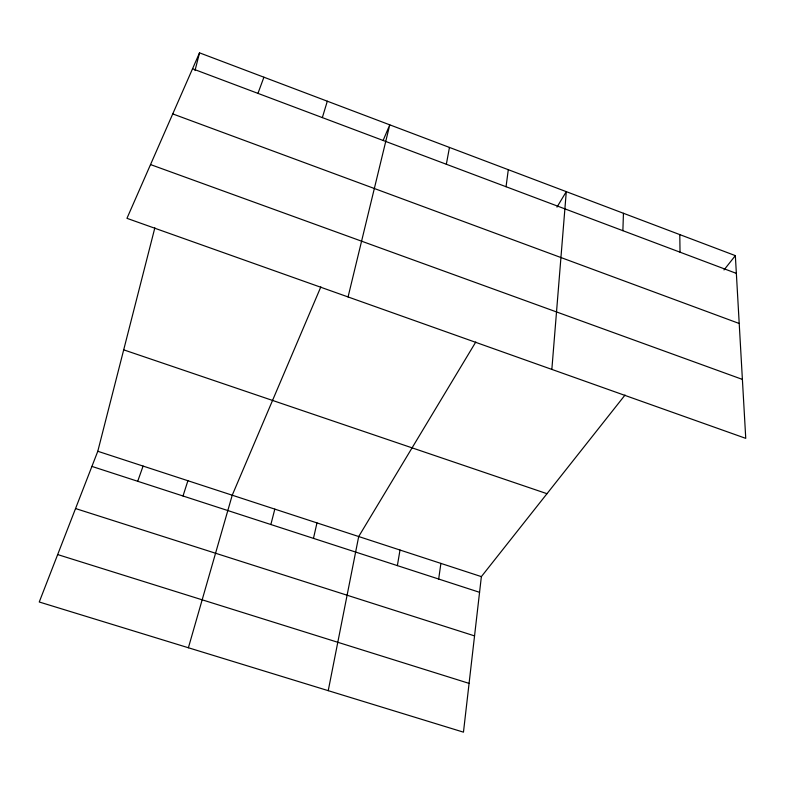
<?xml version="1.0" encoding="UTF-8"?>
<svg xmlns="http://www.w3.org/2000/svg" width="785" height="785" viewBox="0 0 785 785"><rect width="100%" height="100%" fill="white"/><g stroke="black" fill="none" stroke-linecap="round" stroke-linejoin="round"><path stroke-width="1.18" d="M622.878 230.682L623.447 213.285M551.845 369.411L566.289 191.648L556.977 207.122M625.037 395.051L481.372 576.622L463.464 732.16L39.25 601.997L97.791 451.277L154.851 227.827M506.05 186.722L508.297 169.697M438.678 579.026L440.895 563.394M397.367 565.612L400.007 550.04M446.341 164.261L449.462 147.433M328.228 690.672L358.696 536.538L475.808 341.975M313.47 538.363L316.973 522.898M348.069 296.946L389.762 124.835L383.129 140.427M195.004 70.562L199.527 52.84L735.349 255.625L745.75 438.354L126.954 218.328L199.527 52.84M270.864 524.527L274.819 509.131M188.39 647.762L232.232 495.207L320.849 286.868M322.341 117.603L327.316 101.206M183.013 495.992L187.9 480.724M137.709 481.284L143.086 466.074M257.951 93.376L263.917 77.205M724.005 269.952L735.349 255.625M57.668 554.573L469.077 683.382M75.546 508.552L474.552 635.899M91.914 466.408L479.566 592.312M97.791 451.277L481.372 576.622M123.687 349.845L546.988 493.696M150.534 164.575L742.394 379.4M172.749 113.913L739.205 323.489M192.541 68.766L736.35 273.376M679.79 234.607L680.026 252.181"/></g></svg>
